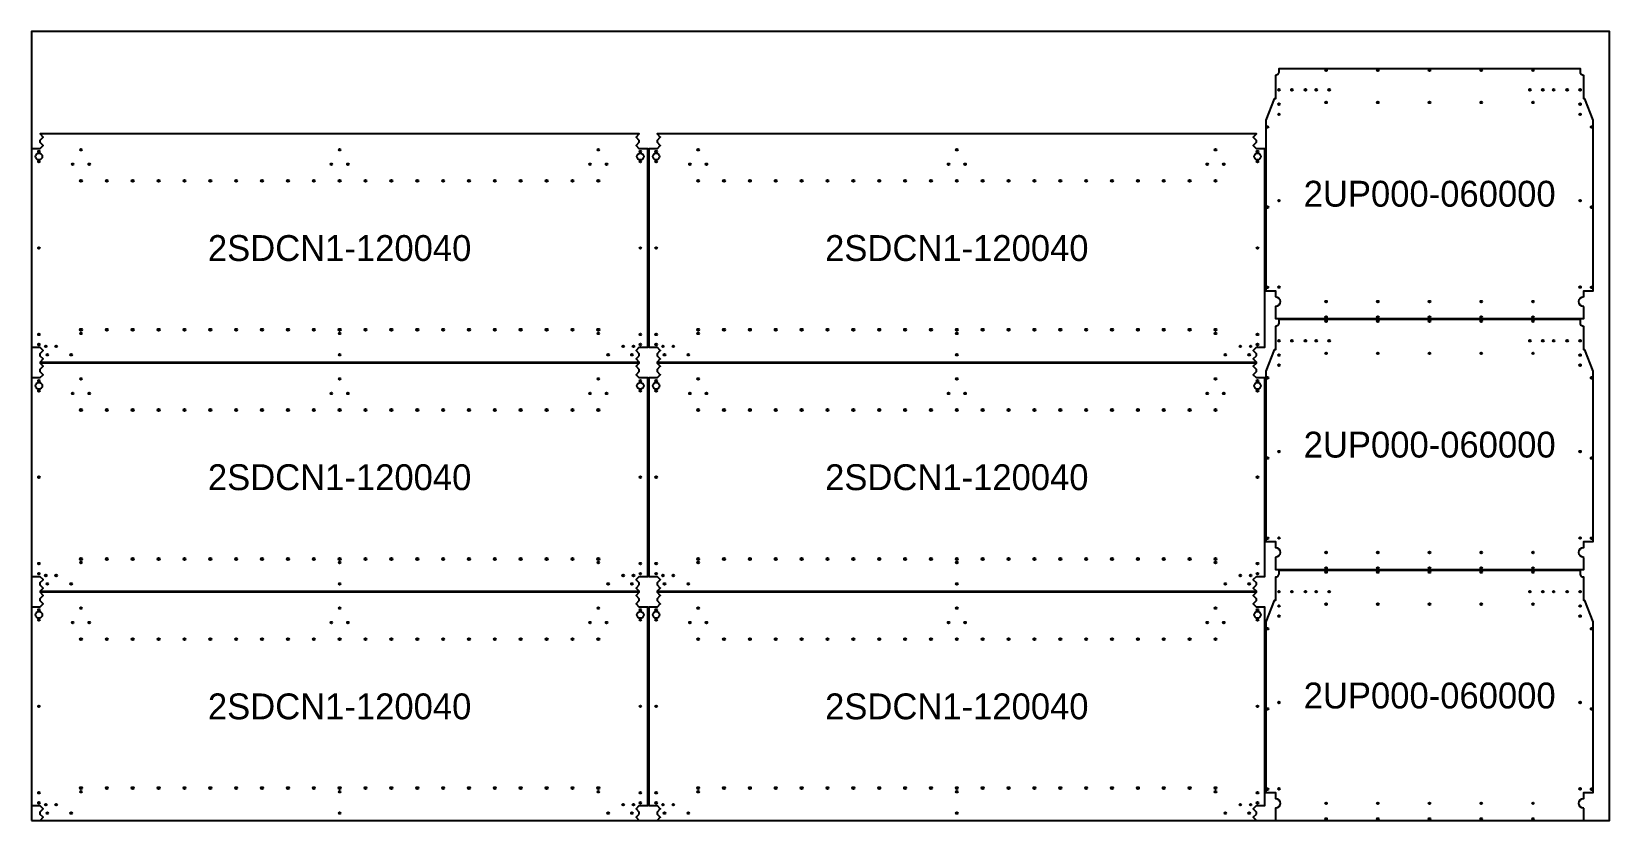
# Model space of a CAD drawing. Header units: millimetres. Extents: x 0 to 3050, y 0 to 1525.
import ezdxf
from ezdxf.enums import TextEntityAlignment as Align

# ---------------------------------------------------------------- set-up
doc = ezdxf.new("R2010")
doc.units = ezdxf.units.MM
for name, color, linetype in [('INTERIOR_PROFILES', 7, 'Continuous'), ('OUTER_PROFILES', 7, 'Continuous'), ('PART_LABELS', 7, 'Continuous'), ('SHEET_BORDER', 7, 'Continuous')]:
    doc.layers.add(name, color=color, linetype=linetype)

msp = doc.modelspace()

# ---------------------------------------------------------------- linework, layer by layer
at = {"layer": 'INTERIOR_PROFILES'}
for centre, radius in [((2502.262, 1450.096), 1.7), ((2602.262, 1450.096), 1.7), ((2702.262, 1450.096), 1.7), ((2802.262, 1450.096), 1.7), ((2902.262, 1450.096), 1.7), ((2411.262, 1412.31), 1.7), ((2436.262, 1412.31), 1.7), ((2462.262, 1412.31), 1.7), ((2483.262, 1412.31), 1.7), ((2508.262, 1412.31), 1.7), ((2896.262, 1412.31), 1.7), ((2921.262, 1412.31), 1.7), ((2942.262, 1412.31), 1.7), ((2968.262, 1412.31), 1.7), ((2993.262, 1412.31), 1.7), ((2411.262, 1384.548), 1.7), ((2502.262, 1388.048), 1.7), ((2602.262, 1388.048), 1.7), ((2702.262, 1388.048), 1.7), ((2802.262, 1388.048), 1.7), ((2902.262, 1388.048), 1.7), ((2993.262, 1384.548), 1.7), ((2389, 1340.548), 1.7), ((2411.262, 1365.048), 1.7), ((2993.262, 1365.048), 1.7), ((3015.524, 1340.548), 1.7), ((14.262, 1283.274), 6.5), ((14.262, 1293.024), 1.7), ((95.524, 1296.524), 1.7), ((595.524, 1296.524), 1.7), ((1095.524, 1296.524), 1.7), ((1176.786, 1283.274), 6.5), ((1176.786, 1293.024), 1.7), ((1207.262, 1283.274), 6.5), ((1207.262, 1293.024), 1.7), ((1288.524, 1296.524), 1.7), ((1788.524, 1296.524), 1.7), ((2288.524, 1296.524), 1.7), ((2369.786, 1283.274), 6.5), ((2369.786, 1293.024), 1.7), ((14.262, 1273.524), 1.7), ((79.524, 1268.524), 1.7), ((111.524, 1268.524), 1.7), ((579.524, 1268.524), 1.7), ((611.524, 1268.524), 1.7), ((1079.524, 1268.524), 1.7), ((1111.524, 1268.524), 1.7), ((1176.786, 1273.524), 1.7), ((1207.262, 1273.524), 1.7), ((1272.524, 1268.524), 1.7), ((1304.524, 1268.524), 1.7), ((1772.524, 1268.524), 1.7), ((1804.524, 1268.524), 1.7), ((2272.524, 1268.524), 1.7), ((2304.524, 1268.524), 1.7), ((2369.786, 1273.524), 1.7), ((95.524, 1236.524), 2.117), ((145.524, 1236.524), 2.117), ((195.524, 1236.524), 2.117), ((245.524, 1236.524), 2.117), ((295.524, 1236.524), 2.117), ((345.524, 1236.524), 2.117), ((395.524, 1236.524), 2.117), ((445.524, 1236.524), 2.117), ((495.524, 1236.524), 2.117), ((545.524, 1236.524), 2.117), ((595.524, 1236.524), 2.117), ((645.524, 1236.524), 2.117), ((695.524, 1236.524), 2.117), ((745.524, 1236.524), 2.117), ((795.524, 1236.524), 2.117), ((845.524, 1236.524), 2.117), ((895.524, 1236.524), 2.117), ((945.524, 1236.524), 2.117), ((995.524, 1236.524), 2.117), ((1045.524, 1236.524), 2.117), ((1095.524, 1236.524), 2.117), ((1288.524, 1236.524), 2.117), ((1338.524, 1236.524), 2.117), ((1388.524, 1236.524), 2.117), ((1438.524, 1236.524), 2.117), ((1488.524, 1236.524), 2.117), ((1538.524, 1236.524), 2.117), ((1588.524, 1236.524), 2.117), ((1638.524, 1236.524), 2.117), ((1688.524, 1236.524), 2.117), ((1738.524, 1236.524), 2.117), ((1788.524, 1236.524), 2.117), ((1838.524, 1236.524), 2.117), ((1888.524, 1236.524), 2.117), ((1938.524, 1236.524), 2.117), ((1988.524, 1236.524), 2.117), ((2038.524, 1236.524), 2.117), ((2088.524, 1236.524), 2.117), ((2138.524, 1236.524), 2.117), ((2188.524, 1236.524), 2.117), ((2238.524, 1236.524), 2.117), ((2288.524, 1236.524), 2.117), ((2411.262, 1198.048), 1.7), ((2993.262, 1198.048), 1.7), ((2389, 1185.548), 1.7), ((3015.524, 1185.548), 1.7), ((14.262, 1106.524), 1.7), ((1176.786, 1106.524), 1.7), ((1207.262, 1106.524), 1.7), ((2369.786, 1106.524), 1.7), ((2389, 1030.548), 1.7), ((2411.262, 1031.048), 1.7), ((2993.262, 1031.048), 1.7), ((3015.524, 1030.548), 1.7), ((2502.262, 1003.024), 1.7), ((2602.262, 1003.024), 1.7), ((2702.262, 1003.024), 1.7), ((2802.262, 1003.024), 1.7), ((2902.262, 1003.024), 1.7), ((95.524, 948.524), 2.117), ((145.524, 948.524), 2.117), ((195.524, 948.524), 2.117), ((245.524, 948.524), 2.117), ((295.524, 948.524), 2.117), ((345.524, 948.524), 2.117), ((395.524, 948.524), 2.117), ((445.524, 948.524), 2.117), ((495.524, 948.524), 2.117), ((545.524, 948.524), 2.117), ((595.524, 948.524), 2.117), ((645.524, 948.524), 2.117), ((695.524, 948.524), 2.117), ((745.524, 948.524), 2.117), ((795.524, 948.524), 2.117), ((845.524, 948.524), 2.117), ((895.524, 948.524), 2.117), ((945.524, 948.524), 2.117), ((995.524, 948.524), 2.117), ((1045.524, 948.524), 2.117), ((1095.524, 948.524), 2.117), ((1288.524, 948.524), 2.117), ((1338.524, 948.524), 2.117), ((1388.524, 948.524), 2.117), ((1438.524, 948.524), 2.117), ((1488.524, 948.524), 2.117), ((1538.524, 948.524), 2.117), ((1588.524, 948.524), 2.117), ((1638.524, 948.524), 2.117), ((1688.524, 948.524), 2.117), ((1738.524, 948.524), 2.117), ((1788.524, 948.524), 2.117), ((1838.524, 948.524), 2.117), ((1888.524, 948.524), 2.117), ((1938.524, 948.524), 2.117), ((1988.524, 948.524), 2.117), ((2038.524, 948.524), 2.117), ((2088.524, 948.524), 2.117), ((2138.524, 948.524), 2.117), ((2188.524, 948.524), 2.117), ((2238.524, 948.524), 2.117), ((2288.524, 948.524), 2.117), ((2502.262, 973), 1.7), ((2502.262, 965.096), 1.7), ((2602.262, 973), 1.7), ((2602.262, 965.096), 1.7), ((2702.262, 973), 1.7), ((2702.262, 965.096), 1.7), ((2802.262, 973), 1.7), ((2802.262, 965.096), 1.7), ((2902.262, 973), 1.7), ((2902.262, 965.096), 1.7), ((14.262, 939.524), 1.7), ((14.262, 920.024), 1.7), ((27.524, 916.524), 1.7), ((47.524, 916.524), 1.7), ((95.524, 941.524), 1.7), ((595.524, 941.524), 1.7), ((1095.524, 941.524), 1.7), ((1143.524, 916.524), 1.7), ((1163.524, 916.524), 1.7), ((1176.786, 939.524), 1.7), ((1176.786, 920.024), 1.7), ((1207.262, 939.524), 1.7), ((1207.262, 920.024), 1.7), ((1220.524, 916.524), 1.7), ((1240.524, 916.524), 1.7), ((1288.524, 941.524), 1.7), ((1788.524, 941.524), 1.7), ((2288.524, 941.524), 1.7), ((2336.524, 916.524), 1.7), ((2356.524, 916.524), 1.7), ((2369.786, 939.524), 1.7), ((2369.786, 920.024), 1.7), ((2411.262, 927.31), 1.7), ((2436.262, 927.31), 1.7), ((2462.262, 927.31), 1.7), ((2483.262, 927.31), 1.7), ((2508.262, 927.31), 1.7), ((2896.262, 927.31), 1.7), ((2921.262, 927.31), 1.7), ((2942.262, 927.31), 1.7), ((2968.262, 927.31), 1.7), ((2993.262, 927.31), 1.7), ((30.524, 900.262), 1.7), ((76.524, 900.262), 1.7), ((595.524, 900.262), 1.7), ((1114.524, 900.262), 1.7), ((1160.524, 900.262), 1.7), ((1223.524, 900.262), 1.7), ((1269.524, 900.262), 1.7), ((1788.524, 900.262), 1.7), ((2307.524, 900.262), 1.7), ((2353.524, 900.262), 1.7), ((2411.262, 899.548), 1.7), ((2502.262, 903.048), 1.7), ((2602.262, 903.048), 1.7), ((2702.262, 903.048), 1.7), ((2802.262, 903.048), 1.7), ((2902.262, 903.048), 1.7), ((2993.262, 899.548), 1.7), ((95.524, 853.524), 1.7), ((595.524, 853.524), 1.7), ((1095.524, 853.524), 1.7), ((1288.524, 853.524), 1.7), ((1788.524, 853.524), 1.7), ((2288.524, 853.524), 1.7), ((2389, 855.548), 1.7), ((2411.262, 880.048), 1.7), ((2993.262, 880.048), 1.7), ((3015.524, 855.548), 1.7), ((14.262, 840.274), 6.5), ((14.262, 850.024), 1.7), ((14.262, 830.524), 1.7), ((79.524, 825.524), 1.7), ((111.524, 825.524), 1.7), ((579.524, 825.524), 1.7), ((611.524, 825.524), 1.7), ((1079.524, 825.524), 1.7), ((1111.524, 825.524), 1.7), ((1176.786, 840.274), 6.5), ((1176.786, 850.024), 1.7), ((1176.786, 830.524), 1.7), ((1207.262, 840.274), 6.5), ((1207.262, 850.024), 1.7), ((1207.262, 830.524), 1.7), ((1272.524, 825.524), 1.7), ((1304.524, 825.524), 1.7), ((1772.524, 825.524), 1.7), ((1804.524, 825.524), 1.7), ((2272.524, 825.524), 1.7), ((2304.524, 825.524), 1.7), ((2369.786, 840.274), 6.5), ((2369.786, 850.024), 1.7), ((2369.786, 830.524), 1.7), ((95.524, 793.524), 2.117), ((145.524, 793.524), 2.117), ((195.524, 793.524), 2.117), ((245.524, 793.524), 2.117), ((295.524, 793.524), 2.117), ((345.524, 793.524), 2.117), ((395.524, 793.524), 2.117), ((445.524, 793.524), 2.117), ((495.524, 793.524), 2.117), ((545.524, 793.524), 2.117), ((595.524, 793.524), 2.117), ((645.524, 793.524), 2.117), ((695.524, 793.524), 2.117), ((745.524, 793.524), 2.117), ((795.524, 793.524), 2.117), ((845.524, 793.524), 2.117), ((895.524, 793.524), 2.117), ((945.524, 793.524), 2.117), ((995.524, 793.524), 2.117), ((1045.524, 793.524), 2.117), ((1095.524, 793.524), 2.117), ((1288.524, 793.524), 2.117), ((1338.524, 793.524), 2.117), ((1388.524, 793.524), 2.117), ((1438.524, 793.524), 2.117), ((1488.524, 793.524), 2.117), ((1538.524, 793.524), 2.117), ((1588.524, 793.524), 2.117), ((1638.524, 793.524), 2.117), ((1688.524, 793.524), 2.117), ((1738.524, 793.524), 2.117), ((1788.524, 793.524), 2.117), ((1838.524, 793.524), 2.117), ((1888.524, 793.524), 2.117), ((1938.524, 793.524), 2.117), ((1988.524, 793.524), 2.117), ((2038.524, 793.524), 2.117), ((2088.524, 793.524), 2.117), ((2138.524, 793.524), 2.117), ((2188.524, 793.524), 2.117), ((2238.524, 793.524), 2.117), ((2288.524, 793.524), 2.117), ((2389, 700.548), 1.7), ((2411.262, 713.048), 1.7), ((2993.262, 713.048), 1.7), ((3015.524, 700.548), 1.7), ((14.262, 663.524), 1.7), ((1176.786, 663.524), 1.7), ((1207.262, 663.524), 1.7), ((2369.786, 663.524), 1.7), ((2389, 545.548), 1.7), ((2411.262, 546.048), 1.7), ((2502.262, 518.024), 1.7), ((2602.262, 518.024), 1.7), ((2702.262, 518.024), 1.7), ((2802.262, 518.024), 1.7), ((2902.262, 518.024), 1.7), ((2993.262, 546.048), 1.7), ((3015.524, 545.548), 1.7), ((14.262, 496.524), 1.7), ((95.524, 505.524), 2.117), ((95.524, 498.524), 1.7), ((145.524, 505.524), 2.117), ((195.524, 505.524), 2.117), ((245.524, 505.524), 2.117), ((295.524, 505.524), 2.117), ((345.524, 505.524), 2.117), ((395.524, 505.524), 2.117), ((445.524, 505.524), 2.117), ((495.524, 505.524), 2.117), ((545.524, 505.524), 2.117), ((595.524, 505.524), 2.117), ((595.524, 498.524), 1.7), ((645.524, 505.524), 2.117), ((695.524, 505.524), 2.117), ((745.524, 505.524), 2.117), ((795.524, 505.524), 2.117), ((845.524, 505.524), 2.117), ((895.524, 505.524), 2.117), ((945.524, 505.524), 2.117), ((995.524, 505.524), 2.117), ((1045.524, 505.524), 2.117), ((1095.524, 505.524), 2.117), ((1095.524, 498.524), 1.7), ((1176.786, 496.524), 1.7), ((1207.262, 496.524), 1.7), ((1288.524, 505.524), 2.117), ((1288.524, 498.524), 1.7), ((1338.524, 505.524), 2.117), ((1388.524, 505.524), 2.117), ((1438.524, 505.524), 2.117), ((1488.524, 505.524), 2.117), ((1538.524, 505.524), 2.117), ((1588.524, 505.524), 2.117), ((1638.524, 505.524), 2.117), ((1688.524, 505.524), 2.117), ((1738.524, 505.524), 2.117), ((1788.524, 505.524), 2.117), ((1788.524, 498.524), 1.7), ((1838.524, 505.524), 2.117), ((1888.524, 505.524), 2.117), ((1938.524, 505.524), 2.117), ((1988.524, 505.524), 2.117), ((2038.524, 505.524), 2.117), ((2088.524, 505.524), 2.117), ((2138.524, 505.524), 2.117), ((2188.524, 505.524), 2.117), ((2238.524, 505.524), 2.117), ((2288.524, 505.524), 2.117), ((2288.524, 498.524), 1.7), ((2369.786, 496.524), 1.7), ((2502.262, 488), 1.7), ((2602.262, 488), 1.7), ((2702.262, 488), 1.7), ((2802.262, 488), 1.7), ((2902.262, 488), 1.7), ((14.262, 477.024), 1.7), ((27.524, 473.524), 1.7), ((30.524, 457.262), 1.7), ((47.524, 473.524), 1.7), ((76.524, 457.262), 1.7), ((595.524, 457.262), 1.7), ((1114.524, 457.262), 1.7), ((1143.524, 473.524), 1.7), ((1160.524, 457.262), 1.7), ((1163.524, 473.524), 1.7), ((1176.786, 477.024), 1.7), ((1207.262, 477.024), 1.7), ((1220.524, 473.524), 1.7), ((1223.524, 457.262), 1.7), ((1240.524, 473.524), 1.7), ((1269.524, 457.262), 1.7), ((1788.524, 457.262), 1.7), ((2307.524, 457.262), 1.7), ((2336.524, 473.524), 1.7), ((2353.524, 457.262), 1.7), ((2356.524, 473.524), 1.7), ((2369.786, 477.024), 1.7), ((2502.262, 480.096), 1.7), ((2602.262, 480.096), 1.7), ((2702.262, 480.096), 1.7), ((2802.262, 480.096), 1.7), ((2902.262, 480.096), 1.7), ((2411.262, 442.31), 1.7), ((2436.262, 442.31), 1.7), ((2462.262, 442.31), 1.7), ((2483.262, 442.31), 1.7), ((2508.262, 442.31), 1.7), ((2896.262, 442.31), 1.7), ((2921.262, 442.31), 1.7), ((2942.262, 442.31), 1.7), ((2968.262, 442.31), 1.7), ((2993.262, 442.31), 1.7), ((14.262, 397.274), 6.5), ((14.262, 407.024), 1.7), ((95.524, 410.524), 1.7), ((595.524, 410.524), 1.7), ((1095.524, 410.524), 1.7), ((1176.786, 397.274), 6.5), ((1176.786, 407.024), 1.7), ((1207.262, 397.274), 6.5), ((1207.262, 407.024), 1.7), ((1288.524, 410.524), 1.7), ((1788.524, 410.524), 1.7), ((2288.524, 410.524), 1.7), ((2369.786, 397.274), 6.5), ((2369.786, 407.024), 1.7), ((2411.262, 414.548), 1.7), ((2411.262, 395.048), 1.7), ((2502.262, 418.048), 1.7), ((2602.262, 418.048), 1.7), ((2702.262, 418.048), 1.7), ((2802.262, 418.048), 1.7), ((2902.262, 418.048), 1.7), ((2993.262, 414.548), 1.7), ((2993.262, 395.048), 1.7), ((14.262, 387.524), 1.7), ((79.524, 382.524), 1.7), ((111.524, 382.524), 1.7), ((579.524, 382.524), 1.7), ((611.524, 382.524), 1.7), ((1079.524, 382.524), 1.7), ((1111.524, 382.524), 1.7), ((1176.786, 387.524), 1.7), ((1207.262, 387.524), 1.7), ((1272.524, 382.524), 1.7), ((1304.524, 382.524), 1.7), ((1772.524, 382.524), 1.7), ((1804.524, 382.524), 1.7), ((2272.524, 382.524), 1.7), ((2304.524, 382.524), 1.7), ((2369.786, 387.524), 1.7), ((2389, 370.548), 1.7), ((3015.524, 370.548), 1.7), ((95.524, 350.524), 2.117), ((145.524, 350.524), 2.117), ((195.524, 350.524), 2.117), ((245.524, 350.524), 2.117), ((295.524, 350.524), 2.117), ((345.524, 350.524), 2.117), ((395.524, 350.524), 2.117), ((445.524, 350.524), 2.117), ((495.524, 350.524), 2.117), ((545.524, 350.524), 2.117), ((595.524, 350.524), 2.117), ((645.524, 350.524), 2.117), ((695.524, 350.524), 2.117), ((745.524, 350.524), 2.117), ((795.524, 350.524), 2.117), ((845.524, 350.524), 2.117), ((895.524, 350.524), 2.117), ((945.524, 350.524), 2.117), ((995.524, 350.524), 2.117), ((1045.524, 350.524), 2.117), ((1095.524, 350.524), 2.117), ((1288.524, 350.524), 2.117), ((1338.524, 350.524), 2.117), ((1388.524, 350.524), 2.117), ((1438.524, 350.524), 2.117), ((1488.524, 350.524), 2.117), ((1538.524, 350.524), 2.117), ((1588.524, 350.524), 2.117), ((1638.524, 350.524), 2.117), ((1688.524, 350.524), 2.117), ((1738.524, 350.524), 2.117), ((1788.524, 350.524), 2.117), ((1838.524, 350.524), 2.117), ((1888.524, 350.524), 2.117), ((1938.524, 350.524), 2.117), ((1988.524, 350.524), 2.117), ((2038.524, 350.524), 2.117), ((2088.524, 350.524), 2.117), ((2138.524, 350.524), 2.117), ((2188.524, 350.524), 2.117), ((2238.524, 350.524), 2.117), ((2288.524, 350.524), 2.117), ((14.262, 220.524), 1.7), ((1176.786, 220.524), 1.7), ((1207.262, 220.524), 1.7), ((2369.786, 220.524), 1.7), ((2389, 215.548), 1.7), ((2411.262, 228.048), 1.7), ((2993.262, 228.048), 1.7), ((3015.524, 215.548), 1.7), ((95.524, 62.524), 2.117), ((145.524, 62.524), 2.117), ((195.524, 62.524), 2.117), ((245.524, 62.524), 2.117), ((295.524, 62.524), 2.117), ((345.524, 62.524), 2.117), ((395.524, 62.524), 2.117), ((445.524, 62.524), 2.117), ((495.524, 62.524), 2.117), ((545.524, 62.524), 2.117), ((595.524, 62.524), 2.117), ((645.524, 62.524), 2.117), ((695.524, 62.524), 2.117), ((745.524, 62.524), 2.117), ((795.524, 62.524), 2.117), ((845.524, 62.524), 2.117), ((895.524, 62.524), 2.117), ((945.524, 62.524), 2.117), ((995.524, 62.524), 2.117), ((1045.524, 62.524), 2.117), ((1095.524, 62.524), 2.117), ((1288.524, 62.524), 2.117), ((1338.524, 62.524), 2.117), ((1388.524, 62.524), 2.117), ((1438.524, 62.524), 2.117), ((1488.524, 62.524), 2.117), ((1538.524, 62.524), 2.117), ((1588.524, 62.524), 2.117), ((1638.524, 62.524), 2.117), ((1688.524, 62.524), 2.117), ((1738.524, 62.524), 2.117), ((1788.524, 62.524), 2.117), ((1838.524, 62.524), 2.117), ((1888.524, 62.524), 2.117), ((1938.524, 62.524), 2.117), ((1988.524, 62.524), 2.117), ((2038.524, 62.524), 2.117), ((2088.524, 62.524), 2.117), ((2138.524, 62.524), 2.117), ((2188.524, 62.524), 2.117), ((2238.524, 62.524), 2.117), ((2288.524, 62.524), 2.117), ((2389, 60.548), 1.7), ((2411.262, 61.048), 1.7), ((2993.262, 61.048), 1.7), ((3015.524, 60.548), 1.7), ((14.262, 53.524), 1.7), ((14.262, 34.024), 1.7), ((27.524, 30.524), 1.7), ((47.524, 30.524), 1.7), ((95.524, 55.524), 1.7), ((595.524, 55.524), 1.7), ((1095.524, 55.524), 1.7), ((1143.524, 30.524), 1.7), ((1163.524, 30.524), 1.7), ((1176.786, 53.524), 1.7), ((1176.786, 34.024), 1.7), ((1207.262, 53.524), 1.7), ((1207.262, 34.024), 1.7), ((1220.524, 30.524), 1.7), ((1240.524, 30.524), 1.7), ((1288.524, 55.524), 1.7), ((1788.524, 55.524), 1.7), ((2288.524, 55.524), 1.7), ((2336.524, 30.524), 1.7), ((2356.524, 30.524), 1.7), ((2369.786, 53.524), 1.7), ((2369.786, 34.024), 1.7), ((2502.262, 33.024), 1.7), ((2602.262, 33.024), 1.7), ((2702.262, 33.024), 1.7), ((2802.262, 33.024), 1.7), ((2902.262, 33.024), 1.7), ((30.524, 14.262), 1.7), ((76.524, 14.262), 1.7), ((595.524, 14.262), 1.7), ((1114.524, 14.262), 1.7), ((1160.524, 14.262), 1.7), ((1223.524, 14.262), 1.7), ((1269.524, 14.262), 1.7), ((1788.524, 14.262), 1.7), ((2307.524, 14.262), 1.7), ((2353.524, 14.262), 1.7), ((2502.262, 3), 1.7), ((2602.262, 3), 1.7), ((2702.262, 3), 1.7), ((2802.262, 3), 1.7), ((2902.262, 3), 1.7)]:
    msp.add_circle(centre, radius, dxfattribs=at)
at = {"layer": 'OUTER_PROFILES'}
for points in [[(3000.262, 993.524, -1), (3000.262, 1012.524), (3000.262, 1014.786), (3000.262, 1021.786), (3000.262, 1024.048), (3018.524, 1024.048), (3018.524, 1353.714), (3002.524, 1395.048), (3000.262, 1395.048), (3000.262, 1397.31), (3000.262, 1419.31), (3000.262, 1427.572), (3000.262, 1437.834), (3000.262, 1440.096, -0.414214), (2993.762, 1446.596), (2993.762, 1453.096), (2410.762, 1453.096), (2410.762, 1446.596, -0.414214), (2404.262, 1440.096), (2404.262, 1437.834), (2404.262, 1427.572), (2404.262, 1419.31), (2404.262, 1397.31), (2404.262, 1395.048), (2402, 1395.048), (2386, 1353.714), (2386, 1024.048), (2404.262, 1024.048), (2404.262, 1021.786), (2404.262, 1014.786), (2404.262, 1012.524, -1), (2404.262, 993.524), (2404.262, 980.262), (2404.262, 970), (3000.262, 970), (3000.262, 980.262)], [(1174.786, 898.333), (1174.786, 902.191), (1169.291, 907.686, -0.414214), (1169.291, 909.1), (1174.786, 914.595), (1191.048, 914.595), (1191.048, 1298.453), (1174.786, 1298.453), (1169.291, 1303.948, -0.414214), (1169.291, 1305.362), (1174.786, 1310.857), (1174.786, 1314.715), (1169.291, 1320.21, -0.414214), (1169.291, 1321.624), (1174.715, 1327.048), (16.333, 1327.048), (21.757, 1321.624, -0.414214), (21.757, 1320.21), (16.262, 1314.715), (16.262, 1310.857), (21.757, 1305.362, -0.414214), (21.757, 1303.948), (16.262, 1298.453), (0, 1298.453), (0, 914.595), (16.262, 914.595), (21.757, 909.1, -0.414214), (21.757, 907.686), (16.262, 902.191), (16.262, 898.333), (21.757, 892.838, -0.414214), (21.757, 891.424), (16.333, 886), (1174.715, 886), (1169.291, 891.424, -0.414214), (1169.291, 892.838)], [(2367.786, 898.333), (2367.786, 902.191), (2362.291, 907.686, -0.414214), (2362.291, 909.1), (2367.786, 914.595), (2384.048, 914.595), (2384.048, 1298.453), (2367.786, 1298.453), (2362.291, 1303.948, -0.414214), (2362.291, 1305.362), (2367.786, 1310.857), (2367.786, 1314.715), (2362.291, 1320.21, -0.414214), (2362.291, 1321.624), (2367.715, 1327.048), (1209.333, 1327.048), (1214.757, 1321.624, -0.414214), (1214.757, 1320.21), (1209.262, 1314.715), (1209.262, 1310.857), (1214.757, 1305.362, -0.414214), (1214.757, 1303.948), (1209.262, 1298.453), (1193, 1298.453), (1193, 914.595), (1209.262, 914.595), (1214.757, 909.1, -0.414214), (1214.757, 907.686), (1209.262, 902.191), (1209.262, 898.333), (1214.757, 892.838, -0.414214), (1214.757, 891.424), (1209.333, 886), (2367.715, 886), (2362.291, 891.424, -0.414214), (2362.291, 892.838)], [(3000.262, 508.524, -1), (3000.262, 527.524), (3000.262, 529.786), (3000.262, 536.786), (3000.262, 539.048), (3018.524, 539.048), (3018.524, 868.714), (3002.524, 910.048), (3000.262, 910.048), (3000.262, 912.31), (3000.262, 934.31), (3000.262, 942.572), (3000.262, 952.834), (3000.262, 955.096, -0.414214), (2993.762, 961.596), (2993.762, 968.096), (2410.762, 968.096), (2410.762, 961.596, -0.414214), (2404.262, 955.096), (2404.262, 952.834), (2404.262, 942.572), (2404.262, 934.31), (2404.262, 912.31), (2404.262, 910.048), (2402, 910.048), (2386, 868.714), (2386, 539.048), (2404.262, 539.048), (2404.262, 536.786), (2404.262, 529.786), (2404.262, 527.524, -1), (2404.262, 508.524), (2404.262, 495.262), (2404.262, 485), (3000.262, 485), (3000.262, 495.262)], [(1174.786, 455.333), (1174.786, 459.191), (1169.291, 464.686, -0.414214), (1169.291, 466.1), (1174.786, 471.595), (1191.048, 471.595), (1191.048, 855.453), (1174.786, 855.453), (1169.291, 860.948, -0.414214), (1169.291, 862.362), (1174.786, 867.857), (1174.786, 871.715), (1169.291, 877.21, -0.414214), (1169.291, 878.624), (1174.715, 884.048), (16.333, 884.048), (21.757, 878.624, -0.414214), (21.757, 877.21), (16.262, 871.715), (16.262, 867.857), (21.757, 862.362, -0.414214), (21.757, 860.948), (16.262, 855.453), (0, 855.453), (0, 471.595), (16.262, 471.595), (21.757, 466.1, -0.414214), (21.757, 464.686), (16.262, 459.191), (16.262, 455.333), (21.757, 449.838, -0.414214), (21.757, 448.424), (16.333, 443), (1174.715, 443), (1169.291, 448.424, -0.414214), (1169.291, 449.838)], [(2367.786, 455.333), (2367.786, 459.191), (2362.291, 464.686, -0.414214), (2362.291, 466.1), (2367.786, 471.595), (2384.048, 471.595), (2384.048, 855.453), (2367.786, 855.453), (2362.291, 860.948, -0.414214), (2362.291, 862.362), (2367.786, 867.857), (2367.786, 871.715), (2362.291, 877.21, -0.414214), (2362.291, 878.624), (2367.715, 884.048), (1209.333, 884.048), (1214.757, 878.624, -0.414214), (1214.757, 877.21), (1209.262, 871.715), (1209.262, 867.857), (1214.757, 862.362, -0.414214), (1214.757, 860.948), (1209.262, 855.453), (1193, 855.453), (1193, 471.595), (1209.262, 471.595), (1214.757, 466.1, -0.414214), (1214.757, 464.686), (1209.262, 459.191), (1209.262, 455.333), (1214.757, 449.838, -0.414214), (1214.757, 448.424), (1209.333, 443), (2367.715, 443), (2362.291, 448.424, -0.414214), (2362.291, 449.838)], [(3000.262, 23.524, -1), (3000.262, 42.524), (3000.262, 44.786), (3000.262, 51.786), (3000.262, 54.048), (3018.524, 54.048), (3018.524, 383.714), (3002.524, 425.048), (3000.262, 425.048), (3000.262, 427.31), (3000.262, 449.31), (3000.262, 457.572), (3000.262, 467.834), (3000.262, 470.096, -0.414214), (2993.762, 476.596), (2993.762, 483.096), (2410.762, 483.096), (2410.762, 476.596, -0.414214), (2404.262, 470.096), (2404.262, 467.834), (2404.262, 457.572), (2404.262, 449.31), (2404.262, 427.31), (2404.262, 425.048), (2402, 425.048), (2386, 383.714), (2386, 54.048), (2404.262, 54.048), (2404.262, 51.786), (2404.262, 44.786), (2404.262, 42.524, -1), (2404.262, 23.524), (2404.262, 10.262), (2404.262, 0), (3000.262, 0), (3000.262, 10.262)], [(1174.786, 12.333), (1174.786, 16.191), (1169.291, 21.686, -0.414214), (1169.291, 23.1), (1174.786, 28.595), (1191.048, 28.595), (1191.048, 412.453), (1174.786, 412.453), (1169.291, 417.948, -0.414214), (1169.291, 419.362), (1174.786, 424.857), (1174.786, 428.715), (1169.291, 434.21, -0.414214), (1169.291, 435.624), (1174.715, 441.048), (16.333, 441.048), (21.757, 435.624, -0.414214), (21.757, 434.21), (16.262, 428.715), (16.262, 424.857), (21.757, 419.362, -0.414214), (21.757, 417.948), (16.262, 412.453), (0, 412.453), (0, 28.595), (16.262, 28.595), (21.757, 23.1, -0.414214), (21.757, 21.686), (16.262, 16.191), (16.262, 12.333), (21.757, 6.838, -0.414214), (21.757, 5.424), (16.333, 0), (1174.715, 0), (1169.291, 5.424, -0.414214), (1169.291, 6.838)], [(2367.786, 12.333), (2367.786, 16.191), (2362.291, 21.686, -0.414214), (2362.291, 23.1), (2367.786, 28.595), (2384.048, 28.595), (2384.048, 412.453), (2367.786, 412.453), (2362.291, 417.948, -0.414214), (2362.291, 419.362), (2367.786, 424.857), (2367.786, 428.715), (2362.291, 434.21, -0.414214), (2362.291, 435.624), (2367.715, 441.048), (1209.333, 441.048), (1214.757, 435.624, -0.414214), (1214.757, 434.21), (1209.262, 428.715), (1209.262, 424.857), (1214.757, 419.362, -0.414214), (1214.757, 417.948), (1209.262, 412.453), (1193, 412.453), (1193, 28.595), (1209.262, 28.595), (1214.757, 23.1, -0.414214), (1214.757, 21.686), (1209.262, 16.191), (1209.262, 12.333), (1214.757, 6.838, -0.414214), (1214.757, 5.424), (1209.333, 0), (2367.715, 0), (2362.291, 5.424, -0.414214), (2362.291, 6.838)]]:
    msp.add_lwpolyline(points, format="xyb", close=True, dxfattribs=at)
at = {"layer": 'SHEET_BORDER'}
msp.add_lwpolyline([(0, 0), (3050, 0), (3050, 1525), (0, 1525), (0, 0)], close=True, dxfattribs=at)

# ---------------------------------------------------------------- texts
at = {"layer": 'PART_LABELS'}
for s, p in [('2UP000-060000', (2702.5, 1211.5)), ('2SDCN1-120040', (595.5, 1106.5)), ('2SDCN1-120040', (1788.5, 1106.5)), ('2UP000-060000', (2702.5, 726.5)), ('2SDCN1-120040', (595.5, 663.5)), ('2SDCN1-120040', (1788.5, 663.5)), ('2SDCN1-120040', (595.5, 220.5)), ('2SDCN1-120040', (1788.5, 220.5)), ('2UP000-060000', (2702.5, 241.5))]:
    msp.add_text(s, height=50, dxfattribs=at).set_placement(p, align=Align.MIDDLE_CENTER)

doc.saveas('drawing.dxf')
